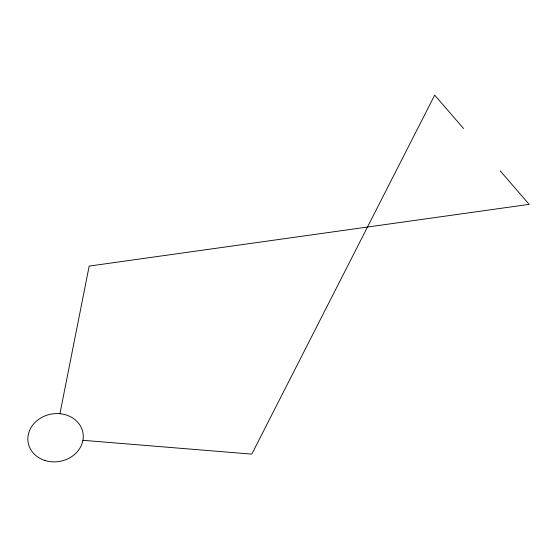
<?xml version="1.0" encoding="UTF-8"?>
<svg xmlns="http://www.w3.org/2000/svg" width="557" height="557" viewBox="0 0 557 557"><rect width="100%" height="100%" fill="white"/><g stroke="black" fill="none" stroke-linecap="round" stroke-linejoin="round"><path stroke-width="0.84" d="M59.926 413.719L89.176 266.086L529.15 204.363L500.27 170.964M82.923 440.308L251.792 454.122L434.683 95.136L463.563 128.528M44.859 460.458A27.822 24.021 -10.2 0 0 83.049 433.437A27.822 24.021 -10.2 0 0 38.767 419.296A27.822 24.021 -10.2 0 0 44.859 460.458"/></g></svg>
